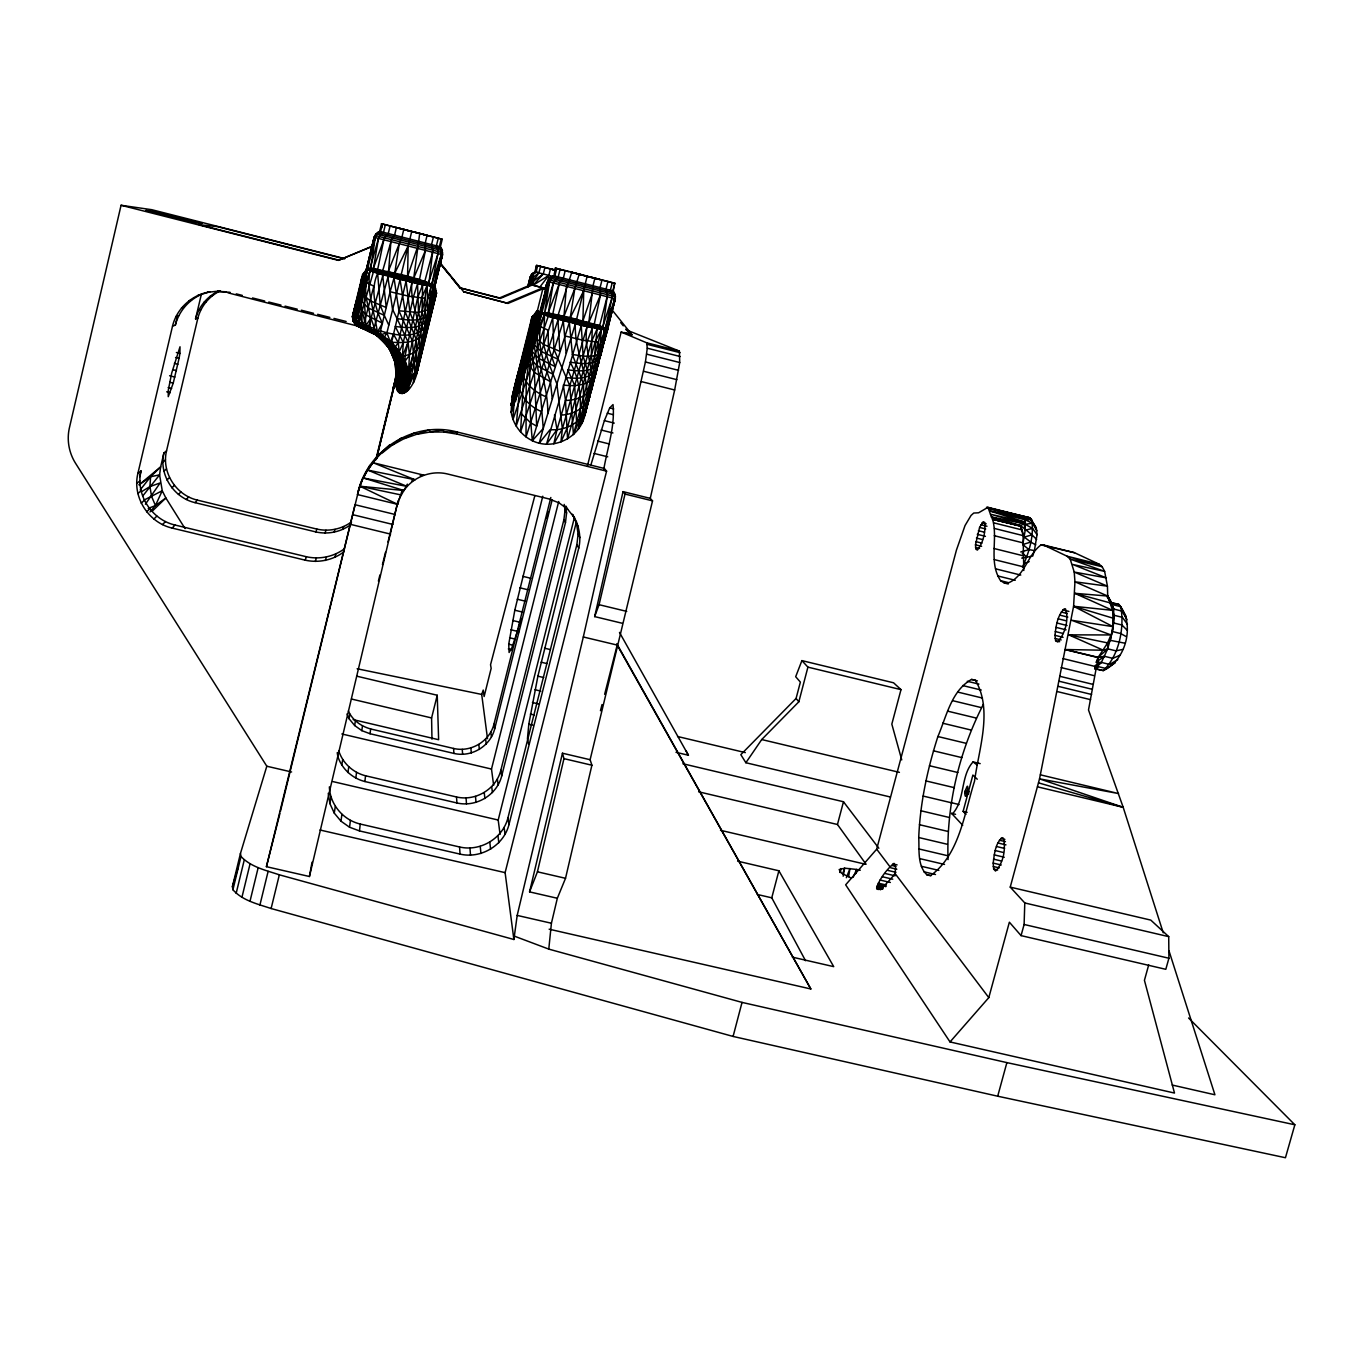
<?xml version="1.0" encoding="UTF-8"?>
<svg xmlns="http://www.w3.org/2000/svg" width="1363" height="1363" viewBox="0 0 1363 1363"><rect width="100%" height="100%" fill="white"/><g stroke="black" fill="none" stroke-linecap="round" stroke-linejoin="round"><path stroke-width="1.5" d="M507.155 302.807L541.537 288.343L544.893 289.467L548.437 280.062L553.429 275.684L613.299 290.966L615.258 294.766L615.309 298.787L584.625 415.868C579.531 438.034 552.714 450.863 532.32 440.692C521.211 435.342 513.118 424.54 511.21 412.342C511.602 380.635 527.873 350.734 531.894 319.266L531.894 317.238L537.363 310.832L542.849 288.786L508.092 303.404L463.607 291.75L508.092 303.404M344.89 258.68L151.77 209.698L121.068 205.268L69.292 428.323C66.736 440.062 68.951 452.516 75.221 462.756L266.807 766.227L240.45 853.477L240.995 856.458C250.877 867.107 266.058 870.344 279.347 874.807L513.885 939.499L517.19 915.408L583.313 636.981L645.415 361.979L647.272 348.195L646.658 342.795L621.153 332.061L587.436 465.89M359.559 293.931L355.044 310.934L364.909 272.77L362.575 276.399L353.068 315.824C351.893 332.538 377.091 327.58 383.31 340.324C399.836 352.659 396.565 373.411 397.434 390.704C406.004 400.313 415.408 380.413 416.703 373.922L436.484 293.079L434.61 284.765L434.865 287.797L434.712 286.469C437.08 296.146 430.998 302.722 429.345 312.791L434.644 286.792L434.695 298.446L428.255 318.141L429.021 313.848M434.61 284.765C434.797 288.206 426.193 283.112 424.029 284.203L422.649 284.833L417.674 297.628L404.913 356.527L408.184 390.057C416.056 357.753 383.94 329.539 354.789 323.559C384.008 332.964 405.339 358.759 397.434 390.704C409.564 362.967 385.814 333.168 359.014 326.081C356.527 325.518 354.363 323.9 353.699 321.395C352.267 305.414 362.916 289.825 364.125 273.98L360.718 282.107L366.937 269.993L364.96 275.616L374.178 237.332L376.12 233.789L379.664 231.352L440.385 246.839L441.561 248.816L442.464 254.745L434.882 285.753L416.703 373.922L416.311 339.643L405.203 311.82L400.041 279.5L398.149 277.899L366.664 268.426L374.178 237.332L377.704 232.511L380.822 231.659L379.664 231.352L381.504 223.736L442.242 239.241L440.385 246.839L439.397 246.567L441.254 238.951M436.007 291.001L436.484 293.079L417.487 370.702L434.865 285.855L442.464 254.745L374.178 237.332L366.698 268.528L369.952 270.709C366.391 292.142 374.638 311.701 377.364 332.299C396.19 344.532 414.676 367.686 406.856 391.351M1023.8 570.484L1023.085 535.608L1020.546 525.556L991.446 517.003L987.954 507.326L978.6 512.795L973.744 513.05L971.069 515.418L965.038 525.539L956.451 550.056L876.682 849.183L845.656 884.826L950.028 1041.945L1174.497 1093.058L1144.426 980.321L1148.702 964.919M377.807 233.908L377.704 232.511L440.539 248.526L442.379 250.69L440.317 262.855L442.685 252.717L374.91 235.424L374.791 238.167L376.12 233.789L442.379 250.69L441.885 251.405L441.561 248.816L439.295 246.584L441.322 250.4L441.373 254.455L433.4 286.179L417.248 367.908L409.53 384.622L401.898 360.769L393.72 349.916L378.079 335.519L357.941 326.353L353.341 321.447L356.356 304.818M1037.039 534.654L1032.541 528.367L1024.073 523.733L991.446 517.003L992.571 519.235L1020.546 525.556L1024.073 523.733L1025.078 519.78L989.794 510.955L1025.044 522.131L1025.232 530.207L1022.778 544.536L1029.014 549.63L1034.415 550.567L1037.039 534.654L1036.289 528.06L1030.087 517.872L987.954 507.326M950.028 1041.945L988.805 997.631L1009.37 922.189L1021.057 935.614L1165.808 969.314L1168.909 958.24L1168.721 936.654L1024.789 902.953L1010.239 887.126L1039.526 778.852L1073.601 606.279L1074.947 581.797L1074.231 572.068L1070.211 559.12L1067.042 556.206L1043.581 545.013L1041.042 544.91C1027.566 554.809 1025.027 575.51 1008.756 582.751L1004.327 583.006L1000.612 580.706C988.277 562.374 998.227 539.084 992.571 519.235L1020.7 525.828M529.679 346.713L523.716 376.972L520.564 432.003L558.523 318.448L558.149 314.87L571.779 272.191L555.303 268.136L554.059 275.871L551.487 276.842C548.13 278.342 543.547 291.358 546.154 288.223L544.979 289.484L547.739 281.442L551.487 276.842L613.98 292.772L614.44 296.095L615.258 294.766L549.902 278.103L544.979 289.484L548.71 279.739L615.548 296.776M555.269 270.044L540.549 266.347L538.93 272.856C527.208 267.472 528.299 300.013 530.871 275.343L534.909 271.85L553.651 276.587M393.975 354.431C397.008 363.512 392.476 384.894 408.917 380.004L402.443 356.561L395.236 347.071C384.758 333.986 367.243 329.539 355.266 319.163L365.454 281.8L370.497 270.283L375.183 237.588L377.091 234.027L380.567 231.557L382.424 223.924M393.226 388.285L394.691 385.882L392.868 389.716L397.297 371.929L395.798 379.374L395.764 384.587L397.025 386.359L401.182 388.745L406.413 389.358L409.53 384.622L427.795 298.241L431.594 297.628L434.78 285.787L403.141 276.365L367.38 268.375L369.952 270.709L377.653 273.435L422.649 284.833L422.053 312.178L425.529 327.324C413.943 339.114 394.623 335.247 380.498 330.919L377.364 332.299L375.694 331.686L362.098 324.036C356.476 305.67 362.694 286.554 366.698 268.528L367.84 268.119L375.183 237.588L353.511 316.863C353.545 327.052 364.296 328.142 371.554 332.078C377.125 337.172 369.918 329.999 369.577 327.836L369.032 325.467L383.224 274.014L382.799 270.402L391.539 239.649L394.589 235.083L396.446 227.4M545.541 289.603L547.21 284.663L545.558 288.82M545.541 288.445L530.36 284.543L531.894 273.929L535.506 272.021L536.528 265.376L534.909 271.85M607.932 281.459L614.747 283.265L612.839 290.83L614.764 294.629L614.798 298.667L583.398 414.454L578.338 429.055C581.933 406.702 581.797 382.373 570.109 362.217C579.633 363.342 591.559 365.744 599.464 358.776L601.219 329.778L602.957 327.58L607.438 294.698L606.024 289.058L607.932 281.459L586.192 275.939M369.032 325.467L365.71 325.859L362.098 324.036L361.451 302.177L364.517 280.999L367.669 269.516C361.076 288.24 365.676 306.931 365.71 325.859L374.467 328.415L377.364 332.299L382.407 323.167C374.978 307.817 370.208 289.723 377.653 273.435C396.497 274.815 414.761 283.93 433.877 285.174M373.496 329.999L388.148 276.416L392.629 276.485L394.009 277.95L427.113 285.668L427.948 315.517C419.276 322.179 407.145 319.913 397.093 318.652L392.527 309.333L387.399 273.622L401.966 236.958L403.823 229.274M531.894 273.929L531.519 284.833L530.974 282.925L531.894 273.929L532.763 274.321L532.251 285.037L533.478 280.88L533.257 272.856L536.085 272.14L537.686 265.649L540.549 266.347M353.511 316.863C351.961 322.861 357.924 327.444 363.444 328.398C351.296 324.104 375.421 331.976 377.449 335.792C393.226 347.599 405.595 369.85 396.769 389.256L397.025 372.423L394.589 358.571L387.024 345.129L377.074 335.571L387.688 345.64L393.021 345.521L375.234 332.453L357.004 325.723L377.653 335.741L390.142 349.081L395.049 359.065L396.412 365.488L396.292 387.739C405.714 363.069 386.325 335.468 362.609 327.938C357.123 327.307 351.858 322.23 353.511 316.523L365.301 272.174L367.243 269.141L366.34 270.76M515.384 387.331L532.694 318.073L531.553 320.68L537.738 311.02L529.764 343.749L535.08 314.478L527.072 339.114L538.811 311.616L533.257 333.373L535.949 312.86L537.363 310.832L544.519 314.955L511.21 412.342L514.856 397.928L539.186 325.757L545.217 313.081L540.515 312.604L511.892 397.706L531.894 317.238L533.257 315.637M1021.057 935.614L1024.107 924.472L1024.789 902.953M419.6 360.343C428.834 333.526 408.883 309.588 411.967 282.448L402.426 278.989L400.041 279.5L386.905 332.879L384.417 337.172M602.31 345.35L601.935 350.717L607.148 329.096L574.164 319.726L541.503 312.519L544.519 314.955L543.53 344.447L549.153 364.245L556.82 383.719L562.391 428.749L560.926 442.038L567.519 427.164L591.508 341.585L597.096 329.045L599.43 326.49L607.131 296.708L615.309 298.787L584.625 415.868C594.677 383.94 574.01 355.862 575.339 323.934L573.533 322.349L540.515 312.604L548.71 279.739L546.802 283.964M948.052 859.593C946.212 806.163 958.956 751.66 983.439 704.194M464.05 292.227L439.84 262.463L441.595 257.624L440.948 253.961M565.253 270.556L563.345 278.154L559.75 282.55L547.909 313.592L548.233 316.352L512.999 419.48C514.072 382.304 527.191 346.509 537.363 310.832L533.836 319.453L519.456 374.416M1043.581 545.013L1074.521 552.714L1099.123 564.197L1102.19 566.769L1104.626 571.37L1107.438 586.175L1107.71 596.04L1112.532 610.334L1113.469 618.308L1112.429 631.529L1107.71 648.822L1101.372 662.401L1095.188 668.603L1103.331 670.596C1126.366 660.118 1135.498 623.743 1118.819 604.371L1110.692 602.361L1107.063 595.682M918.73 837.529C920.127 803.148 927.402 769.209 937.897 736.531C946.348 716.819 951.408 690.547 971.546 679.438L975.295 680.12C993.099 709.884 978.753 748.934 974.545 781.135C964.323 813.183 959.62 854.533 930.742 875.455L926.942 874.876C917.146 865.488 919.429 849.882 918.73 837.529L947.421 844.293M433.894 284.867L419.276 283.112L420.315 280.931L419.463 279.688L403.141 276.365L401.182 274.747C401.029 278.631 353.869 268.17 373.411 268.613C393.975 273.247 415.868 276.485 434.78 285.787L427.113 285.668L413.994 281.851L411.967 282.448L398.252 342.59L399.206 351.858L403.295 342.539L413.364 296.998L417.555 283.743L418.509 312.519L424.336 333.185C416.567 343.578 401.915 342.965 390.363 342.147L386.905 332.879L381.027 334.719L353.341 321.447L352.761 320.049L352.608 315.62L362.592 274.355L367.363 268.818L365.335 271.135M421.951 344.856L413.483 353.17L402.443 356.561L403.295 342.539L395.287 326.473C405.646 327.75 418.492 329.301 426.738 321.429C424.336 309.622 424.2 297.424 427.113 285.668L428.902 283.436L432.872 250.196L431.577 244.539L433.451 236.872M1163.252 932.82L1123.197 807.322L1088.509 709.97L1098.22 657.324L1107.642 642.91L1112.429 631.529L1113.861 609.074L1107.625 595.58M542.968 313.78L544.655 312.468L548.301 312.962L570.245 317.664L598.97 325.467L607.694 329.454L604.116 341.278L600.879 342.028L580.314 418.441L573.431 434.507L569.785 385.627L553.906 349.235L552.748 317.8L542.968 313.78L547.909 313.592M544.519 314.955L581.268 325.416L606.705 330.102L615.309 298.787L613.844 301.036L614.696 297.628M220.431 290.779C209.272 296.061 200.855 306.266 197.839 318.261L166.542 450.846L163.935 452.908L160.647 466.896L150.594 476.743L149.913 486.608L151.566 496.371L155.45 505.537L149.998 511.943M396.292 364.16L396.889 370.174L394.401 383.616M373.002 243.704L374.178 237.332M390.142 225.815L388.285 233.499L384.502 237.861L373.036 269.261L373.36 272.038L358.861 322.315L362.098 324.036L364.364 322.162L373.854 286.179L366.749 282.669L369.952 270.709M1054.979 635.345C1055.967 626.179 1057.347 615.48 1064.264 608.818L1065.474 608.852C1069.222 619.432 1065.082 633.693 1057.688 641.99L1055.609 640.695L1054.979 635.345L1063.072 637.322M390.925 241.609L388.557 271.68L393.004 273.827L394.759 273.145L408.167 246.022L411.779 231.301M550.482 268.835L548.863 275.36L533.12 285.259L533.478 280.88L538.93 272.856L533.632 277.013L531.519 284.833M566.429 286.349L564.009 316.182L554.588 317.034L548.233 316.352L545.132 314.563L558.149 314.87L562.97 316.983L566.105 353.102M388.762 325.076L384.315 315.381L368.129 307.885L359.559 299.076L357.958 315.04L358.861 322.315L362.098 324.036M518.434 628.411L511.841 647.868L509.098 652.485L508.723 644.205L514.805 610.215L542.764 496.217M1022.489 567.127C1028.963 552.458 1034.449 535.727 1031.552 519.61L989.061 508.535L1030.087 517.872L1036.289 528.06M993.184 863.103C994.36 854.448 995.075 843.612 1002.163 837.683L1003.253 838.092C1006.167 848.757 1003.389 863.154 995.518 871.042L993.661 869.015L993.184 863.103L1001.243 864.994M240.45 853.477L232.409 886.631L232.92 889.749C242.546 900.704 257.846 904.027 271.118 908.525L733.09 1036.442L997.699 1096.21L1285.445 1157.732L1294.85 1124.782L1006.882 1062.612L742.034 1002.401L548.778 949.108L551.419 923.245L557.331 898.268L565.526 878.3L591.9 765.222L590.111 759.719L652.536 500.851L650.27 498.364L674.668 389.988L679.711 362.524L679.37 351.092L626.213 329.863M362.797 282.976L367.38 268.136L353.511 316.523L352.608 315.62L357.702 296.384L367.209 269.397C363.154 283.453 345.878 321.344 358.333 326.456M353.341 321.447L353.409 320.578M964.748 792.959C965.805 806.623 970.916 772.429 964.748 792.959L968.769 793.913M975.482 544.808L979.588 527.43L983.2 521.705L984.785 522.489C985.67 531.911 983.319 542.576 977.407 550.073L975.857 549.221L975.482 544.808L981.599 546.324M395.287 514.533L355.044 504.719L266.415 866.681L309.435 876.511L398.081 500.868L387.995 542.031M353.443 316.284C351.007 319.641 355.504 321.651 358.861 322.315L356.152 320.612L359.168 297.594M598.868 362.507L597.744 366.46L598.255 361.57L596.244 369.612L596.926 366.255M394.52 384.553C389.511 400.33 397.246 374.706 393.208 388.574L397.417 372.457L393.021 389.102L397.655 374.689M548.028 283.112L548.863 275.36L539.884 286.997M546.359 288.803L529.253 284.237L530.871 275.343L532.541 274.116M895.133 873.615L895.576 867.26L894.009 863.341C875.898 878.147 867.141 907.809 895.133 873.615L988.805 997.631M578.423 527.14L572.409 514.243C578.713 524.312 581.507 536.443 578.747 548.147L508.944 824.666C503.697 845.571 480.883 859.031 460.03 854.107L359.491 830.919L360.241 824.036C343.186 820.032 329.948 804.477 329.369 786.86M364.892 781.527L365.523 775.768C353.068 772.651 342.709 763.195 338.774 750.928L337.837 756.448C341.823 768.834 352.301 778.392 364.892 781.527L456.912 802.96C476.011 807.492 496.916 795.157 501.686 776.007L565.475 522.591L566.582 512.965L565.73 507.206M552.117 499.965L494.667 728.881C490.339 746.345 471.291 757.607 453.879 753.415L370.106 733.754L370.634 728.966C361.229 726.36 352.318 720.158 348.417 710.992M442.259 255.392L442.362 254.217L439.261 262.565L442.464 254.745L434.78 285.787L366.698 268.528L370.072 268.187L378.471 238.44L380.294 234.828L383.514 232.289L385.371 224.639M363.665 279.619L366.664 268.426L360.735 291.852M419.719 233.329L413.756 278.069L425.46 250.417L425.256 242.921L427.113 235.237M530.36 284.543L530.377 283.402C532.712 268.647 529.372 278.256 529.577 284.339L530.974 282.925L531.757 275.207M365.523 775.768L456.537 796.98C475.448 801.478 496.115 789.262 500.834 770.316L563.924 519.61L565.032 510.086L564.18 504.395M360.241 824.036L459.587 846.985C480.202 851.841 502.76 838.552 507.922 817.902L576.89 544.587L578.099 534.177L576.583 523.835M601.1 351.058L600.521 355.982L601.782 351.603M137.884 473.438L141.036 470.951C135.295 494.445 151.549 519.661 174.958 525.011L306.436 556.751C319.555 559.699 333.611 556.803 344.413 548.795L343.544 552.117C332.623 560.21 318.414 563.14 305.159 560.159L172.198 528.094C148.516 522.693 132.075 497.205 137.884 473.438L172.539 326.064C176.73 308.43 191.996 294.698 209.817 291.852L197.652 295.498M166.542 450.846C161.311 472.228 176.031 495.212 197.328 500.102L316.915 529.1C328.841 531.809 341.636 529.185 351.484 521.893L350.751 524.636C340.818 531.996 327.904 534.654 315.841 531.928L195.045 502.657C173.527 497.699 158.653 474.494 163.935 452.908M557.501 358.98L541.213 351.484L532.098 342.59C528.333 375.012 529.338 408.133 532.32 440.692L543.258 428.459L575.339 323.934L577.742 323.423L607.694 329.454L614.798 298.667L600.879 342.028M576.464 521.518L537.891 676.167L528.81 724.196L527.447 738.695L528.605 744.062M587.436 405.356L590.452 380.737L583.125 355.999L581.268 325.416L577.742 323.423L563.481 320.85L526.016 436.927L526.22 381.691L531.57 341.091M179.916 353.392L180.018 346.781L171.738 372.934L168.262 390.346L168.245 396.684L173.237 383.122L179.064 358.384L179.916 353.392L176.389 352.523M1122.567 649.47L1115.922 650.85L1107.71 648.822L1103.331 650.219L1065.133 649.521L1098.22 657.324L1107.71 648.822L1107.642 642.91L1110.368 640.354L1113.758 622.993L1114.235 615.326L1112.532 610.334L1074.743 593.314L1107.71 596.04L1112.651 604.661L1120.812 606.671C1124.543 628.275 1119.262 654.99 1103.331 670.596L1094.71 668.841L1098.152 666.592L1106.313 668.586L1115.343 662.759M594.932 278.086L593.024 285.719L588.85 322.486L590.009 323.849L598.97 325.467M417.248 367.908L413.432 382.509L414.812 372.338L412.444 341.057L398.916 310.781L394.009 277.95L390.108 291.733L408.73 296.18L424.966 298.258L410.672 366.579L408.917 380.004L414.812 372.338L433.4 286.179L424.029 284.203L432.582 252.223M427.795 298.241L431.884 284.424L438 253.603L438.051 249.565L436.399 245.783L438.273 238.15M434.882 285.753L431.628 302.194L434.405 292.738L435.342 293.744M353.29 318.55L355.266 319.163L357.6 303.336M359.491 830.919L349.558 827.239L350.427 820.39M355.811 778.137L356.544 772.412M370.106 733.754L361.842 730.653L362.456 725.9M554.485 414.914L557.024 429.601L553.821 443.827L562.391 428.749L587.402 341.006L592.292 328.023L591.269 356.101L594.847 376.069C588.015 386.002 574.164 386.376 563.345 385.048L565.492 400.432C575.493 400.313 586.72 396.786 591.815 387.501C593.927 367.175 583.228 347.701 586.976 326.796L557.024 429.601L546.495 444.219L581.268 325.416L583.5 324.854L592.292 328.023L595.069 325.246L583.654 324.513L557.893 319.3L554.605 317.375L554.707 315.057L552.833 313.78L551.095 314.257C554.213 321.276 569.444 319.027 576.617 319.249L578.525 320.833C576.617 328.125 599.976 326.285 605.53 327.904L612.021 297.952L612.055 293.948L610.368 290.183L612.277 282.601M530.156 279.619L530.735 276.655L529.866 283.947L530.957 276.28M434.865 289.757L434.746 285.225L432.787 297.032L434.439 291.614L435.564 292.841L421.746 349.899L436.484 293.079M369.577 327.836C373.428 312.638 362.251 298.276 366.749 282.669L356.152 320.612C343.544 318.738 381.01 330.732 374.535 333.731C365.131 331.362 360.411 324.65 353.681 319.555M409.922 379.596L408.593 384.451L405.084 384.945L400.006 383.702L396.326 380.021C401.404 358.077 385.337 337.07 365.591 329.216M376.273 459.604L395.577 380.481L396.889 370.174L395.764 384.587L396.752 380.873L394.589 358.571L387.382 345.435L377.347 335.775L379.613 334.174M349.558 827.239L340.954 821.156L341.926 814.393M347.94 772.548L348.741 766.875M361.842 730.653L354.687 725.542L355.351 720.84M595.972 373.343L592.241 385.559M396.923 373.428L395.151 384.145L395.986 382.867L394.929 383.173L395.747 381.674L393.379 388.165L397.042 373.82M401.761 393.566C413.653 358.418 381.453 332.845 353.426 320.237L355.181 324.07L359.151 326.779M556.734 268.46L554.843 276.025L551.436 278.495L549.528 282.022L537.295 324.138L532.984 344.14L532.098 352.029L534.347 372.406L536.681 426.142L532.32 440.692M599.703 357.362L597.744 366.46M399.223 243.738L394.759 273.145L398.712 275.241L398.149 277.899M340.954 821.156L334.259 813.098L335.315 806.419M341.806 765.154L342.692 759.549M354.687 725.542L349.115 718.778L349.848 714.144M576.617 319.249L587.163 276.11L579.258 274.082L574.845 288.496L570.245 317.664L552.748 317.8L516.168 426.108L519.593 389.273L526.203 360.053M374.723 236.549L374.91 235.424L374.126 238.031M527.788 352.301L531.502 338.569L535.489 313.882L521.569 361.791L536.732 319.112L540.31 312.417L547.739 281.442L545.813 286.639L546.648 285.259M855.93 873.513L856.594 869.441L844.651 868.18L839.148 869.56L841.618 873.257L851.534 878.283M529.577 284.339L530.292 277.592M398.456 276.399L382.645 274.9L379.408 272.975L379.476 270.624L370.497 270.283L373.36 272.038L387.535 272.498L373.411 268.613L378.471 238.44M545.132 314.325L551.095 314.257L548.301 312.962L553.327 282.993L558.217 276.876L560.108 269.278M334.259 813.098L329.914 803.608L331.022 797.031M848.621 876.579L849.984 868.487L846.338 877.704M513.885 939.499L505.111 872.644L606.586 471.155L604.405 468.497L456.997 431.969C413.619 420.264 365.88 450.591 357.532 494.565L397.723 504.378L401.915 491.038L403.891 490.51C413.432 476.829 431.355 469.962 447.575 474L549.102 498.977L559.034 502.862L567.587 509.149L574.198 517.446M442.123 252.155L442.379 250.69M594.285 324.036L600.47 295.021L600.112 287.525L602.02 279.926M435.547 288.922L434.644 284.884L432.088 309.111L426.074 328.807L426.738 324.956M530.207 281.085L530.224 276.962L527.702 287.116L530.224 276.962M374.246 241.353L373.36 242.733L374.399 237.264M536.732 319.112L536.698 313.013L530.514 324.939L531.894 317.238M309.435 876.511L312.025 862.2M417.487 370.702L418.901 363.188M596.347 371.673L599.379 355.539M843.152 876.205L844.651 868.18L842.675 873.802M428.255 318.141L434.984 289.28L434.678 284.986L434.167 300.576L427.164 323.491L434.473 290.489L427.931 326.183L423.893 339.404L425.614 330.476M421.746 349.899L423.348 341.466M423.774 343.255L433.213 293.846M362.132 327.904C357.089 324.718 351.586 318.414 354.67 312.621M394.946 381.81C398.115 378.267 395.406 371.537 396.326 380.021M435.41 291.495L435.461 295.243L434.371 293.863L430.452 307.408L441.373 254.455L431.815 283.845L413.994 281.851L414.982 279.466L402.426 278.989L424.489 281.221M530.377 283.402L531.638 282.516L533.546 274.065L536.085 272.14M528.026 348.894L534.688 315.074L536.681 311.854L526.305 354.039L510.835 404.998L514.856 397.928L536.698 313.013M395.577 380.481L395.798 379.374L376.529 458.394M419.463 279.688L425.46 250.417M593.109 384.093L590.861 392.323L591.9 387.245M394.128 384.622L395.832 380.226M377.687 269.363L383.838 239.803M526.305 354.039L534.296 315.688L531.894 319.266M510.835 404.998L537.295 324.138L541.895 313.677C528.214 347.071 548.676 379.817 547.739 413.705M593.587 382.032L595.801 371.673M596.244 369.612L597.999 361.348M552.833 313.78L559.086 284.475M840.102 872.524L840.954 868.538L839.795 872.354M515.487 401.472L525.914 357.856M531.502 338.569L538.095 311.224L529.832 327.767L511.892 397.706L514.788 390.806M430.452 307.408L435.07 286.843M522.864 364.262L533.495 316.88L531.195 322.111L536.698 312.553M622.158 623.249L594.66 616.604L623.027 491.634L650.27 498.364M374.501 333.816L365.301 328.96L363.631 325.246L353.971 322.077L378.897 334.855L396.394 349.371L390.994 349.541L387.024 345.129C398.081 357.907 399.921 375.813 398.337 391.999C411.507 361.689 383.94 332.01 355.828 324.036C351.518 319.232 375.83 331.073 365.063 328.756M590.861 392.323L594.234 377.602M603.707 469.707C607.302 448.308 615.207 426.363 613.009 404.59L609.704 407.895L604.371 420.639L590.912 464.851M604.116 341.278L606.705 330.102L588.969 326.2L590.009 323.849L577.861 323.048M139.69 476.658L141.036 470.951M172.539 326.064L175.316 325.212L177.241 317M594.66 616.604L599.073 604.695L625.021 494.053L623.027 491.634M557.331 898.268L529.56 891.879L537.431 871.809L563.958 758.646L562.459 753.211L590.111 759.719M197.839 318.261L195.539 318.959L201.349 294.34M607.148 329.096L598.442 328.415L601.219 329.778L598.323 342.096L573.431 434.507M529.56 891.879L562.459 753.211M426.074 328.807L435.393 289.535L423.893 339.404M381.742 227.86L382.662 224.06L381.504 223.736M232.92 889.749L240.995 856.458M573.533 322.349L574.164 319.726L570.245 317.664L583.739 290.762L582.904 320.867L584.454 322.367L588.85 322.486L600.47 295.021M236.157 893.361L244.267 859.934M241.95 897.246L250.093 863.716M401.182 274.747L408.167 246.022L407.588 276.416L417.129 248.287M250.008 901.216L258.186 867.601M280.386 811.513L358.435 491.174L362.967 477.817L403.891 490.51L407.333 484.138M259.907 905.049L268.119 871.366M375.949 459.263L397.349 371.537M271.118 908.525L279.347 874.807M533.478 335.468L547.96 281.63L607.131 296.708M390.108 291.733L380.498 330.919L381.027 334.719M378.403 581.115L379.919 574.947M382.441 564.657L385.473 552.305M396.309 385.593C399.904 373.087 396.599 359.031 389.375 348.383L395.952 364.603L398.916 367.703L402.289 384.57L402.545 393.515C412.733 368.197 394.009 341.057 371.469 329.948C366.596 326.285 341.704 319.913 364.449 327.972M542.065 312.297L549.528 282.022L544.655 312.468L553.327 282.993M431.969 739.172L431.594 717.943L437.233 695.249L357.055 676.252M533.12 285.259L543.292 273.963L544.91 267.438M554.537 273.98L555.474 270.215L549.851 268.784L553.923 269.789M373.411 268.613C358.469 267.216 364.909 292.96 357.907 300.422L365.693 271.561L361.536 282.55L352.387 317.085L363.359 275.19L362.234 277.831L367.175 269.346M487.511 738.678L481.701 694.431L483.235 690.07L484.121 696.527L491.157 668.398L490.544 664.718L534.824 495.723M370.634 728.966L453.589 748.457C470.814 752.597 489.675 741.455 493.968 724.162L550.839 497.495M546.887 518.127L548.42 512.011M493.645 785.361L491.498 769.056L558.711 501.516M613.299 290.966L614.747 283.265M599.618 356.254L584.625 415.868L595.835 370.651L588.135 402.528L590.264 394.759M602.207 345.981L600.657 352.148L602.139 345.981M594.728 375.609L595.733 371.605M500.085 834.429L498.194 820.032L574.453 517.361M374.348 238.832L373.36 242.733L373.99 239.547M266.415 866.681L279.892 813.575M600.453 710.736L602.02 704.586M604.644 694.312L617.183 645.074L583.313 636.981M597.931 362.422L599.516 356.254M352.387 317.085L366.068 270.947L356.033 309.043L354.21 318.789L356.152 320.612M889.835 796.878L745.885 762.735L740.825 754.659L796.077 698.469L800.371 682.096L795.685 676.712L801.904 660.612L893.566 682.795L900.994 689.644L891.828 724.128L901.744 759.907M353.341 317.375L360.514 288.343L367.277 269.022L360.803 289.825L364.364 277.643M402.528 278.614L403.141 276.365M604.746 340.137L607.625 329.318M745.885 762.735L761.713 739.547L798.837 701.792L807.918 667.137L801.904 660.612M733.09 1036.442L742.034 1002.401M805.55 960.728L771.765 897.825L778.886 870.787L737.639 861.16M866.05 864.244L837.461 824.496L843.476 801.751L682.897 763.757M360.65 290.694L363.717 279.142M392.902 389.597L394.452 386.632M441.595 257.624L442.311 254.983L440.045 262.769M549.783 280.301L550.396 278.069L549.119 280.727M965.975 814.324L963.113 811.343L972.892 775.036L977.271 779.227M997.699 1096.21L1006.882 1062.612M528.691 285.174L530.906 277.132M359.355 295.124L365.744 272.856L360.479 284.969L357.702 296.384M361.928 284.305L365.795 271.987M334.906 557.314L335.877 553.923M342.897 529.355L343.697 526.561M393.328 387.944L394.299 384.758M413.483 353.17L408.593 370.293L408.644 375.728L400.654 375.609L396.514 370.753M518.979 626.656L521.296 618.563M441.612 256.295L442.276 252.922M361.723 286.639L366.8 270.419M364.415 277.456L353.068 315.824M232.409 886.631L237.861 868.401M357.532 494.565C361.621 474.273 374.808 458.939 389.358 445.122L392.885 444.815L414.795 432.718L417.453 434.218L442.958 429.754L444.151 432.02L457.406 434.184L606.586 471.155M1034.415 550.567L1032.745 556.036L1021.739 558.114M541.895 313.677L538.078 324.905L534.228 345.742L539.015 375.949L543.258 428.459L539.237 443.145L550.124 429.618C564.503 430.964 579.82 423.586 585.8 410.059L582.137 422.769L583.398 414.454L583.568 384.008L572.392 354.516L569.359 322.401L536.681 426.142L530.633 422.751L520.922 413.313M614.611 296.861L615.258 294.766L613.895 294.629M533.223 334.293L540.429 312.468M325.314 560.466L326.387 557.058M334.174 532.217L335.059 529.406M405.475 392.374C411.439 359.065 381.623 333.032 353.681 321.276L355.044 323.61M612.021 297.952L602.77 326.779L583.5 324.854L584.454 322.367L578.202 321.975L540.515 312.604L543.07 312.723L541.469 312.757M364.96 275.616L367.38 268.136M438 253.603L428.646 282.618L408.338 280.454L409.207 277.933L402.835 277.524M400.995 393.515L402.409 389.102L399.529 392.987C410.519 368.811 392.323 342.777 371.298 331.243M396.292 378.761L397.229 375.932M394.452 385.49L393.583 387.774L394.742 385.252L393.856 387.313L394.401 386.172M532.763 274.321L533.87 273.026M540.31 312.417L516.066 384.485L533.257 320.646L536.681 311.974M514.618 394.367L538.078 324.905L539.186 325.757M315.228 561.437L316.403 558.012M325.007 533.103L325.978 530.258M592.496 292.994L582.904 320.867L578.525 320.833M367.669 269.516L354.482 314.734L355.266 319.163M548.437 280.062L547.636 282.226L548.897 279.449M529.832 327.767L534.688 315.074M175.316 325.212C178.621 312.025 187.873 300.797 200.157 294.987M195.539 318.959C198.589 306.862 207.091 296.538 218.37 291.205M607.659 329.522L602.156 329.182L604.49 330.17L600.998 352.966C592.701 358.588 581.626 355.658 572.392 354.516M530.514 324.939L534.296 315.688M305.159 560.159L306.436 556.751M315.841 531.928L316.915 529.1M396.122 376.665L397.297 374.246M402.443 356.561L408.065 342.028L397.093 318.652M574.845 288.496L564.009 316.182L568.473 318.312L568.03 320.935L573.619 321.975M390.363 342.147L393.464 334.242L398.252 342.59L395.236 347.071L391.675 341.994L406.089 281.017L409.973 312.348L419.634 337.82L419.6 356.442L410.672 366.579M546.87 283.589L548.045 280.727M604.354 337.172L606.739 331.465M365.301 272.174L360.479 284.969L364.909 272.77M457.406 434.184L456.997 431.969L430.708 432.037L428.749 430.009L404.726 438.511L401.523 437.813L382.236 452.942L378.675 454.424L367.806 470.116L407.111 486.421L363.444 478.038L369.782 465.43M408.644 375.728L414.301 363.614M853.187 877.244L856.594 869.441L860.309 870.207M395.491 383.991L395.986 382.867M427.113 285.668L421.576 298.037L409.445 355.113L408.593 370.293L406.856 368.027L398.916 367.703M148.243 508.45L155.45 505.537L162.248 490.731L159.59 474.869L160.647 466.896L138.992 484.887L150.594 476.743L159.59 474.869L142.825 495.876M1096.67 660.646L1098.135 657.613L1104.643 656.353L1112.838 658.363L1120.25 655.092M441.476 255.494L442.362 253.705M601.219 329.778L595.171 341.943L567.553 438.903L565.492 400.432M398.865 499.386L403.891 490.51L360.002 486.267L397.723 504.378M367.09 269.567L361.331 279.517L363.955 272.753M394.111 386.956L394.691 385.882M394.844 384.315L395.611 382.935M396.003 378.624L397.775 376.358M588.799 398.814C583.807 409.139 572.29 414.591 561.232 415.102M395.287 383.037L396.122 381.674M395.372 381.708L396.241 380.311M402.545 393.515C418.356 362.013 383.94 330.425 355.164 323.815M613.486 300.61L614.645 298.906M535.949 312.86L536.681 311.854L534.637 314.035M359.014 326.507L367.908 329.71M530.701 278.614L533.632 277.013M145.398 504.225L160.135 482.928L149.913 486.608L141.411 491.753M140.202 489.913L150.594 476.743M172.198 528.094L174.958 525.011M195.045 502.657L197.328 500.102M162.538 524.602L165.4 521.569M186.271 499.471L188.656 496.95M153.866 519.099L156.83 516.117M178.417 494.445L180.87 491.992M152.247 511.176L165.86 497.989L162.248 490.731L144.239 499.982M146.642 511.824L149.691 508.927M171.857 487.835L174.379 485.432M614.713 299.349L614.696 298.139M141.19 503.186L144.308 500.374M166.916 479.963L169.489 477.646M353.664 317.835L364.517 280.999L365.454 281.8M137.833 493.576L140.968 490.867M163.867 471.223L166.473 468.991M136.709 483.49L139.861 480.9M162.861 462.04L165.468 459.91M1094.779 667.206L1101.372 662.401L1109.567 664.411L1117.796 659.624M155.45 505.537L165.86 497.989L185.044 528.571M543.292 273.963L531.638 282.516M1095.017 668.705L1098.152 666.592L1094.813 668.091M980.184 763.621L973.063 761.9C960.302 775.871 965.311 799.825 952.584 813.745L951.561 813.37L962.721 825.297M614.202 295.345L615.258 294.766M1095.239 665.468L1101.372 662.401L1095.937 662.162L1104.643 656.353L1098.22 657.324M411.524 481.122L414.846 479.708L373.07 462.704L423.859 475.176L420.179 475.568M452.312 278.461L459.944 287.866L499.591 297.918L530.854 284.782M459.944 287.866L500.357 298.429L531.945 285.14M121.068 205.268L338.399 260.367L373.462 245.681M338.399 260.367L372.082 246.516M1024.26 563.532L1029.201 561.607M1022.778 544.536L1030.786 542.065L1035.744 544.91M1031.995 534.824L1020.546 525.556L1024.312 537.124L1031.995 534.824L1036.647 539.475M408.065 342.028L409.445 355.113L405.032 361.178L397.553 360.514L394.589 358.571L392.118 353.153L395.849 355.334L400.449 354.908L395.747 349.558L385.354 339.932L367.72 329.216M1020.751 551.964L1029.014 549.63M175.98 316.455L178.74 315.688M198.691 310.236L200.957 309.605M1032.541 528.367L1025.232 530.207L1024.073 523.733L990.526 514.243L1025.044 522.131M181.535 307.868L184.209 307.22M203.717 302.45L205.949 301.904M226.054 291.784L217.688 291.426L230.108 292.329M188.878 300.78L191.467 300.201M210.396 295.992L212.543 295.515M384.213 340.273L386.513 339.387L371.418 330.238M1036.919 530.769L1032.387 523.188L1025.504 524.295L1025.078 519.78L1031.552 519.61L989.794 510.955M1028.128 518.076L1030.087 517.872L986.505 507.36L1028.128 518.076L1021.943 516.73M207.415 292.329L219.971 290.949M367.346 268.613L368.674 268.511L367.84 268.119M227.945 292.824L367.601 328.636M368.572 269.567L373.036 269.261M406.464 376.307C402.801 362.2 394.52 347.889 382.356 339.983M548.301 312.962L541.418 313.098M383.344 271.51L373.002 271.101M558.694 315.977L547.858 315.432M370.48 270.061L376.018 269.874L376.001 272.004L377.653 273.435L380.26 305.448L384.315 315.381M383.207 273.639L393.004 273.827L392.629 276.485L398.235 277.524M1103.331 650.219L1068.728 634.851L1111.015 634.954L1071.574 620.267L1113.043 626.639L1073.601 606.279L1112.532 610.334L1113.861 609.074L1122.039 611.101L1127.116 619.722M433.775 285.463L428.101 285.054L430.776 286.128L429.158 309.571L418.509 312.519L398.916 310.781M605.036 329.659L606.944 329.676M1074.521 552.714L1041.042 544.91M573.891 320.884L558.523 318.073M376.12 234.692L377.125 233.874M1111.152 664.105L1113.077 664.275M431.355 285.634L433.621 285.855M565.577 377.466C575.919 378.727 589.225 379.408 596.381 370.327L594.609 355.709L597.096 329.045L593.995 327.41L607.182 328.807M1124.56 643.132L1110.368 640.354M377.347 335.775L388.046 345.827L394.571 355.01M367.806 470.116L414.846 479.708M357.123 668.756L481.701 694.431M885.831 886.24L877.585 884.536L885.814 886.649M1068.728 634.851L1107.642 642.91M360.002 486.267L401.233 494.973M882.798 888.199L876.733 886.904L882.815 888.42M442.242 239.241L397.246 227.757L408.201 230.62M880.685 889.494L876.63 888.608L880.737 889.596M536.528 265.376L537.686 265.649M615.19 283.436L588.152 276.604M517.19 915.408L551.419 923.245M549.153 929.191L810.832 988.976L616.792 643.711M1172.231 1085.05L1214.927 1094.779L1169.062 951.05M537.431 871.809L565.526 878.3M319.998 829.999L505.111 872.644M792.363 957.15L833.713 966.64L778.886 870.787M266.807 766.227L291.597 771.986M332.913 781.595L498.194 820.032M757.334 894.469L771.765 897.825M921.354 866.289L938.834 870.395M1010.239 887.126L1150.798 920.11L1168.721 936.654M341.857 733.976L491.498 769.056M893.038 863.938L897.093 864.892M923.79 871.775L935.512 874.518M891.913 865.454L895.968 866.408M926.942 874.876L930.878 875.796M896.82 869.236L890.755 867.805L876.682 849.183M720.499 830.306L865.454 864.244M887.926 870.429L895.968 872.303M885.081 873.479L895.099 875.83M882.406 876.767L892.765 879.186M880.072 880.055L890.363 882.457M878.249 883.139L886.41 885.047M877.073 885.797L883.088 887.194M876.579 887.841L882.696 889.272M1024.107 924.472L1168.909 958.24M999.403 840.221L1005.434 841.653M997.92 842.981L1005.962 844.89M919.446 824.7L948.035 831.447M996.506 846.508L1004.531 848.416M995.246 850.563L1003.287 852.454M351.467 699.032L431.594 717.943M994.24 854.874L1004.275 857.242M993.525 859.15L1001.566 861.041M563.958 758.646L591.9 765.222M698.64 791.801L837.461 824.496M918.798 848.928L947.626 855.708M993.235 866.476L999.266 867.89M993.661 869.015L997.682 869.969M353.153 719.613L438.63 739.717L437.233 695.249M919.684 858.605L944.525 864.432M926.005 780.931L954.407 787.695M965.26 790.455L969.28 791.409M964.953 791.716L968.974 792.67M534.978 689.729L540.821 691.126M677.564 736.497L745.34 752.615M532.439 702.49L538.3 703.887M923.126 796.06L951.561 802.807M963.113 811.343L967.151 812.297M951.561 813.37L955.548 814.324M530.36 714.093L534.296 715.03M675.997 752.308L688.417 755.255L686.134 750.911M920.911 810.764L949.432 817.51M528.81 724.196L532.746 725.133M1000.851 838.415L1004.872 839.369M509.592 637.765L515.64 639.213M544.536 648.175L550.362 649.589M508.723 644.205L512.778 645.176M1040.395 774.831L1118.529 793.556L1039.526 778.852L1123.197 807.322L1037.533 786.843M508.331 648.907L512.403 649.878M933.468 750.809L961.869 757.624M541.111 662.197L546.938 663.594M929.481 765.733L957.865 772.514M537.891 676.167L543.735 677.564M761.713 739.547L899.427 772.361M952.686 700.684L981.377 707.618M807.918 667.137L900.994 689.644M517.224 599.226L525.215 601.151M947.609 711.145L976.198 718.045M514.805 610.215L522.813 612.157M942.651 723.191L971.138 730.057M512.692 620.506L520.7 622.431M510.938 629.774L518.979 631.716M937.897 736.531L966.333 743.363M1020.853 526.084L992.571 519.235L1021.023 526.339M352.608 514.652L392.919 524.465M1058.472 686.407L1091.593 694.466M1057.484 691.62L1090.604 699.679M350.257 524.312L390.619 534.126M971.546 679.438L977.39 680.87M967.287 681.279L978.924 684.107M522.693 576.31L530.667 578.253M962.636 685.538L981.258 690.053M599.073 604.695L626.724 611.391M957.729 692.063L982.433 698.043M519.882 587.811L527.856 589.736M1055.609 640.695L1059.664 641.7M1065.133 649.521L1098.135 657.613M1062.919 658.585L1095.92 666.66M1061.164 667.597L1094.199 675.673M1059.937 676.321L1093.007 684.379M1059.29 681.279L1092.393 689.337M950.88 802.551L959.092 804.562M625.021 494.053L652.536 500.851M169.728 382.253L173.237 383.122M1114.235 615.326L1122.448 617.354L1127.44 624.424M168.143 387.586L171.653 388.455M1062.833 609.908L1068.916 611.425M1113.758 622.993L1121.97 625.021L1127.082 630.166M1061.3 612.055L1067.365 613.554M166.712 391.811L170.239 392.68M1059.733 615.105L1067.825 617.098M1112.429 631.529L1120.659 633.556L1126.111 636.538M1058.25 618.836L1066.343 620.829M1056.955 623.01L1067.059 625.498M1055.95 627.355L1066.053 629.825M1055.269 631.546L1063.361 633.539M1055.098 638.463L1061.181 639.946M607.046 329.386L578.202 321.975M597.676 441.067L609.448 443.997M976.419 538.044L982.519 539.561M975.806 541.622L981.905 543.138M993.866 548.471L1022.676 555.644M975.499 547.398L979.588 548.42M594.047 453.419L607.745 456.826M994.257 559.597L1023.221 566.787M175.554 357.498L179.064 358.384M174.379 363.376L177.889 364.245M995.535 568.831L1020.768 575.084M172.948 369.731L176.457 370.6M1110.164 602.838L1118.819 604.371L1126.179 616.383M997.665 575.919L1015.231 580.28M1000.612 580.706L1008.467 582.648M169.608 375.745L174.873 377.04M1004.327 583.006L1008.296 583.977M609.704 407.895L613.708 408.9M607.251 413.176L613.214 414.659M604.371 420.639L614.27 423.109M993.866 522.881L1022.403 530.003M982.093 522.779L986.182 523.801M601.151 430.027L612.958 432.974M980.866 524.721L986.982 526.254M994.462 528.469L1023.085 535.608M979.588 527.43L985.705 528.946M978.378 530.701L984.478 532.217M994.309 535.71L1023.017 542.866M1099.123 564.197L1067.042 556.206L1102.19 566.769L1070.211 559.12L1104.626 571.37L1072.63 564.452L1106.398 577.878L1074.231 572.068L1107.438 586.175L1074.947 581.797L1107.71 596.04L1113.861 609.074L1110.521 602.974L1074.743 593.314M977.288 534.313L985.432 536.341M578.815 274.065L570.841 272.106L584.403 275.65M591.712 277.507L599.737 279.483L589.923 276.893M643.643 371.281L676.866 379.664M641.394 381.606L674.668 389.988M236.208 293.863L242.324 295.396M252.496 297.952L264.712 301.019M268.784 302.041L280.999 305.108M285.071 306.13L297.287 309.197M301.359 310.219L313.575 313.303M317.647 314.325L329.863 317.392M333.935 318.414L346.151 321.481M415.732 232.545L426.551 235.237L415.664 232.374M571.779 272.191L582.393 274.968M344.123 258.783L217.33 226.633L198.981 224.656L339.336 260.248M624.356 332.521L632.04 334.821L611.118 308.754M621.153 332.061L632.04 334.821M646.658 342.795L679.37 351.092M647.272 344.362L680.12 352.676M647.272 348.195L680.239 356.544M646.641 354.159L679.711 362.524M645.415 361.979L678.57 370.344M591.184 277.456L575.85 273.537M541.537 288.343L545.592 289.382M412.035 231.693L382.662 224.06M554.366 270.044L537.107 265.564M570.62 272.191L574.113 273.094M568.865 271.731L560.023 269.431M973.063 761.9L977.186 765.035M558.557 269.039L555.303 268.136M564.657 335.877L582.938 340.239L598.323 342.096L597.914 364.568C590.4 372.661 577.742 371.043 567.843 369.867L574.709 385.559L576.583 421.951M359.832 326.813L361.945 327.393M1038.572 782.873L1123.197 807.322M1073.601 606.279L1113.469 618.308M361.399 327.682L365.301 328.96M514.703 936.279L548.778 949.108M364.637 328.262L374.961 332.947M382.407 323.167L366.238 315.04L358.639 306.811M552.782 374.178L536.63 365.454L528.895 356.271M552.254 398.797L550.448 381.725L534.347 372.406L526.868 362.302M1025.078 519.78L1032.387 523.188M545.813 396.684C535.063 392.203 524.193 383.753 522.319 371.588M541.23 411.49C529.696 406.515 519.354 396.054 518.451 383.02M371.298 331.43C385.627 339.779 400.79 351.858 404.879 368.538M374.859 333.117L391.402 346.015L403.618 360.343M377.534 335.775L374.535 333.731C394.009 345.163 404.487 367.584 406.413 389.358L404.061 393.106C406.498 371.741 394.98 348.638 377.534 335.775C347.752 318.192 383.395 337.803 383.906 340.307M409.564 374.876L411.677 376.341M1024.312 537.124L1030.786 542.065M1022.25 553.225L1026.782 556.956M381.248 338.961L390.142 349.644L395.952 364.603M1188.587 1017.991L1294.85 1124.782M383.31 340.324C397.809 352.318 401.625 371.673 403.993 389.358M1112.651 604.661L1107.42 595.495M796.077 698.469L798.837 701.792M439.755 262.94L460.319 288.274M439.602 262.786L449.773 275.326M620.693 322.605L623.283 325.825M625.873 329.045L629.74 333.884M843.476 801.751L878.845 848.263M360.633 318.652L356.936 312.996M534.092 336.712L543.53 344.447L559.869 351.313L557.893 319.3M1107.182 597.045L1109.516 600.589M395.9 360.156L393.634 356.663L393.021 352.625M530.94 350.223L538.913 358.486L555.133 366.596L548.386 346.918L548.182 330.255L540.634 326.66C537.022 345.623 544.229 364.125 550.448 381.725M361.212 293.062L370.02 300.678L386.24 307.544L382.645 274.9M435.598 290.728L435.564 292.841M619.484 632.398L688.417 755.255M617.183 645.074L810.832 988.976M565.866 506.048L567.587 509.149M565.032 510.086L566.582 512.965M578.099 534.177L579.974 537.618M563.924 519.61L565.475 522.591M576.89 544.587L578.747 548.147M346.952 714.008L349.115 718.778M374.467 328.415L370.957 318.056L365.71 325.859L362.439 311.854M532.234 274.73L532.78 276.723M398.149 367.26L401.114 384.179L401.182 388.745L398.899 392.544L400.006 383.702L398.848 374.569M337.223 752.666L337.837 756.448M328.244 793.317L329.914 803.608M493.968 724.162L494.667 728.881M500.834 770.316L501.686 776.007M507.922 817.902L508.944 824.666M490.782 732.17L491.464 736.974M497.359 779.091L498.159 784.867M504.123 827.443L505.094 834.343M485.62 739.104L486.25 743.977M491.685 786.69L492.435 792.55M497.938 835.723L498.824 842.709M395.696 363.648L396.65 371.383M478.822 744.505L479.384 749.429M484.223 792.602L484.904 798.531M489.794 842.181L490.595 849.251M470.848 747.997L471.325 752.955M475.483 796.435L476.045 802.398M480.253 846.372L480.935 853.494M462.244 749.343L462.636 754.318M466.044 797.934L466.504 803.914M469.945 848.007L470.508 855.146M453.589 748.457L453.879 753.415M456.537 796.98L456.912 802.96M459.587 846.985L460.03 854.107M367.311 268.92L366.528 270.147L367.277 269.022M202.065 223.447L193.529 222.476L145.79 210.43L157.052 211.981L202.065 223.447"/></g></svg>
